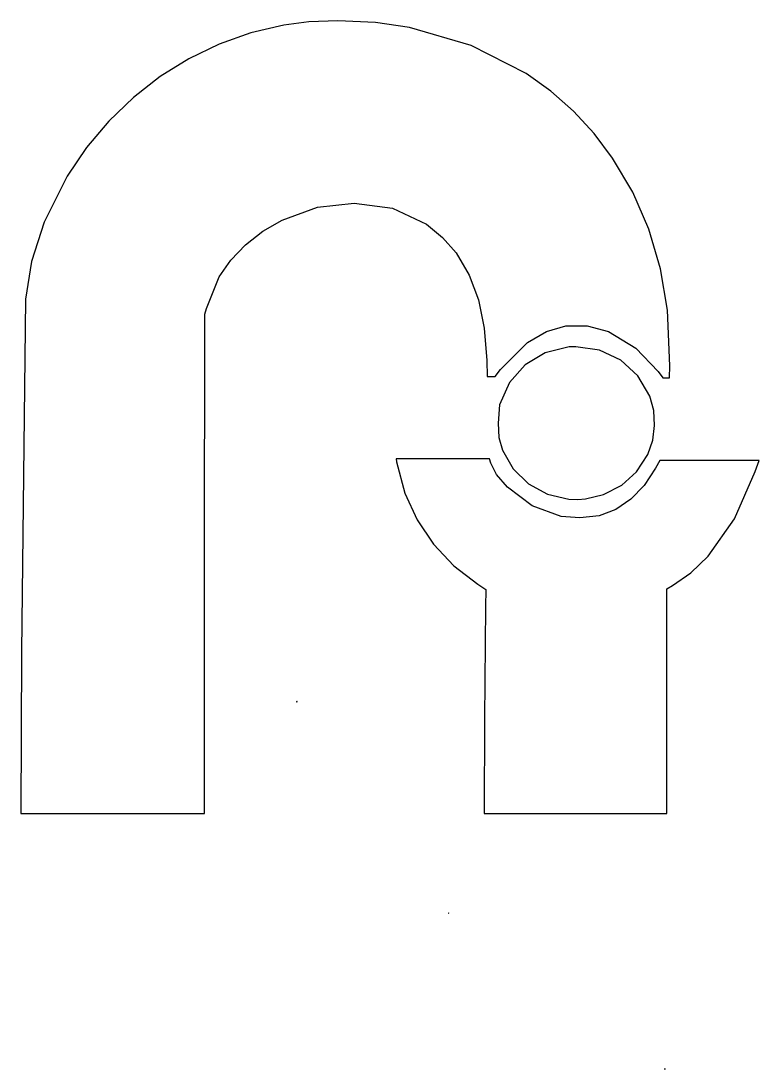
# Model space of a CAD drawing. Extents: x 0 to 138, y -48 to 148.
import ezdxf

# ---------------------------------------------------------------- set-up
doc = ezdxf.new("R2010")
doc.units = 0
doc.layers.add('Layer_1', color=7, linetype='CONTINUOUS')

msp = doc.modelspace()

# ---------------------------------------------------------------- linework, layer by layer
at = {"layer": 'Layer_1', "color": 7}
for points in [[(59.566907, 147.68988), (54.088963, 147.549046), (49.416751, 146.901563), (43.288974, 145.461102), (37.365987, 143.354663), (31.697332, 140.616775), (26.332549, 137.281967), (21.321178, 133.38477), (16.71276, 128.959712), (12.556835, 124.041325), (8.902945, 118.664138), (4.588867, 110.058075), (2.265834, 102.718878), (1.109622, 95.62407), (0.358893, 29.68158), (0.270526, -0.538275), (17.427618, -0.538275), (34.584711, -0.538275), (34.623471, 46.158487), (34.662614, 92.855633), (34.948257, 93.910223), (37.334545, 99.818385), (39.52345, 102.961458), (42.28885, 105.841244), (45.531762, 108.368645), (49.153202, 110.454563), (55.760568, 112.853738), (62.601994, 113.615993), (69.788335, 112.665136), (76.110083, 109.69608), (79.106226, 107.202078), (81.683385, 104.303385), (84.108225, 100.165927), (85.847771, 95.513888), (86.935948, 90.227835), (87.40668, 84.188333), (87.486908, 81.189292), (88.224847, 81.190792), (88.962397, 81.192293), (89.9511, 82.472835), (95.006992, 87.540353), (98.561663, 89.604253), (102.190275, 90.688222), (106.190955, 90.672949), (110.140177, 89.636355), (115.287896, 86.488286), (119.476035, 82.141845), (120.330638, 80.926027), (120.94029, 80.926027), (121.549942, 80.926027), (121.639088, 83.199923), (121.188338, 93.613628), (119.860112, 101.348513), (117.69051, 108.719311), (114.707865, 115.647299), (110.94051, 122.053755), (107.490016, 126.627497), (103.626666, 130.793391), (99.370737, 134.538404), (94.742512, 137.849504), (84.450284, 143.117833), (72.912217, 146.494118), (66.584429, 147.433157), (59.566909, 147.689782)], [(104.033573, 86.769187), (102.80148, 86.713012), (98.348668, 85.644513), (94.557419, 83.365297), (91.635007, 80.048185), (89.788702, 75.865995), (89.497253, 72.489847), (89.641509, 69.763307), (90.36774, 67.414575), (92.350367, 63.911087), (95.215912, 61.112984), (98.749817, 59.178897), (102.737527, 58.267455), (104.451375, 58.20273), (105.835402, 58.31319), (109.245961, 59.131208), (112.649708, 60.84831), (115.419979, 63.369142), (117.51957, 66.63051), (118.426416, 69.251678), (118.793708, 72.017286), (118.617239, 74.804068), (117.8928, 77.488763), (115.670026, 81.325609), (112.443793, 84.258521), (108.477257, 86.126666), (104.033573, 86.76921)], [(70.438723, 65.766975), (70.522052, 65.206935), (72.083971, 59.37396), (74.385027, 54.362276), (77.461748, 49.804009), (81.257608, 45.76993), (85.716082, 42.33081), (87.215603, 41.351025), (87.134213, 38.103165), (86.968725, 17.158703), (86.88423, -0.538665), (103.972335, -0.538665), (121.06044, -0.538665), (121.06044, 20.470523), (121.06044, 41.479703), (122.164245, 42.099427), (125.577398, 44.485287), (128.794463, 47.556075), (133.734876, 54.567612), (137.597415, 63.399293), (138.320235, 65.502653), (129.04755, 65.502653), (119.775248, 65.502653), (118.96173, 64.050412), (116.805639, 60.831367), (114.312014, 58.252981), (111.511043, 56.340888), (108.432915, 55.120725), (104.780812, 54.767265), (101.309318, 54.996315), (95.893233, 56.998502), (91.260705, 60.48552), (89.239274, 62.849279), (88.152757, 64.97865), (87.907815, 65.763878), (79.173465, 65.765377)], [(51.874352, 20.44959), (51.786373, 20.370135), (51.95458, 20.356935), (51.954977, 20.356935), (51.874362, 20.44956)], [(80.270678, -19.15497), (80.242402, -19.17087), (80.31759, -19.18557), (80.32509, -19.171995), (80.27079, -19.15497)], [(120.759682, -48.295433), (120.625973, -48.297683), (120.702705, -48.341858), (120.755055, -48.339607), (120.759555, -48.295433)]]:
    msp.add_lwpolyline(points, close=True, dxfattribs=at)

doc.saveas('drawing.dxf')
